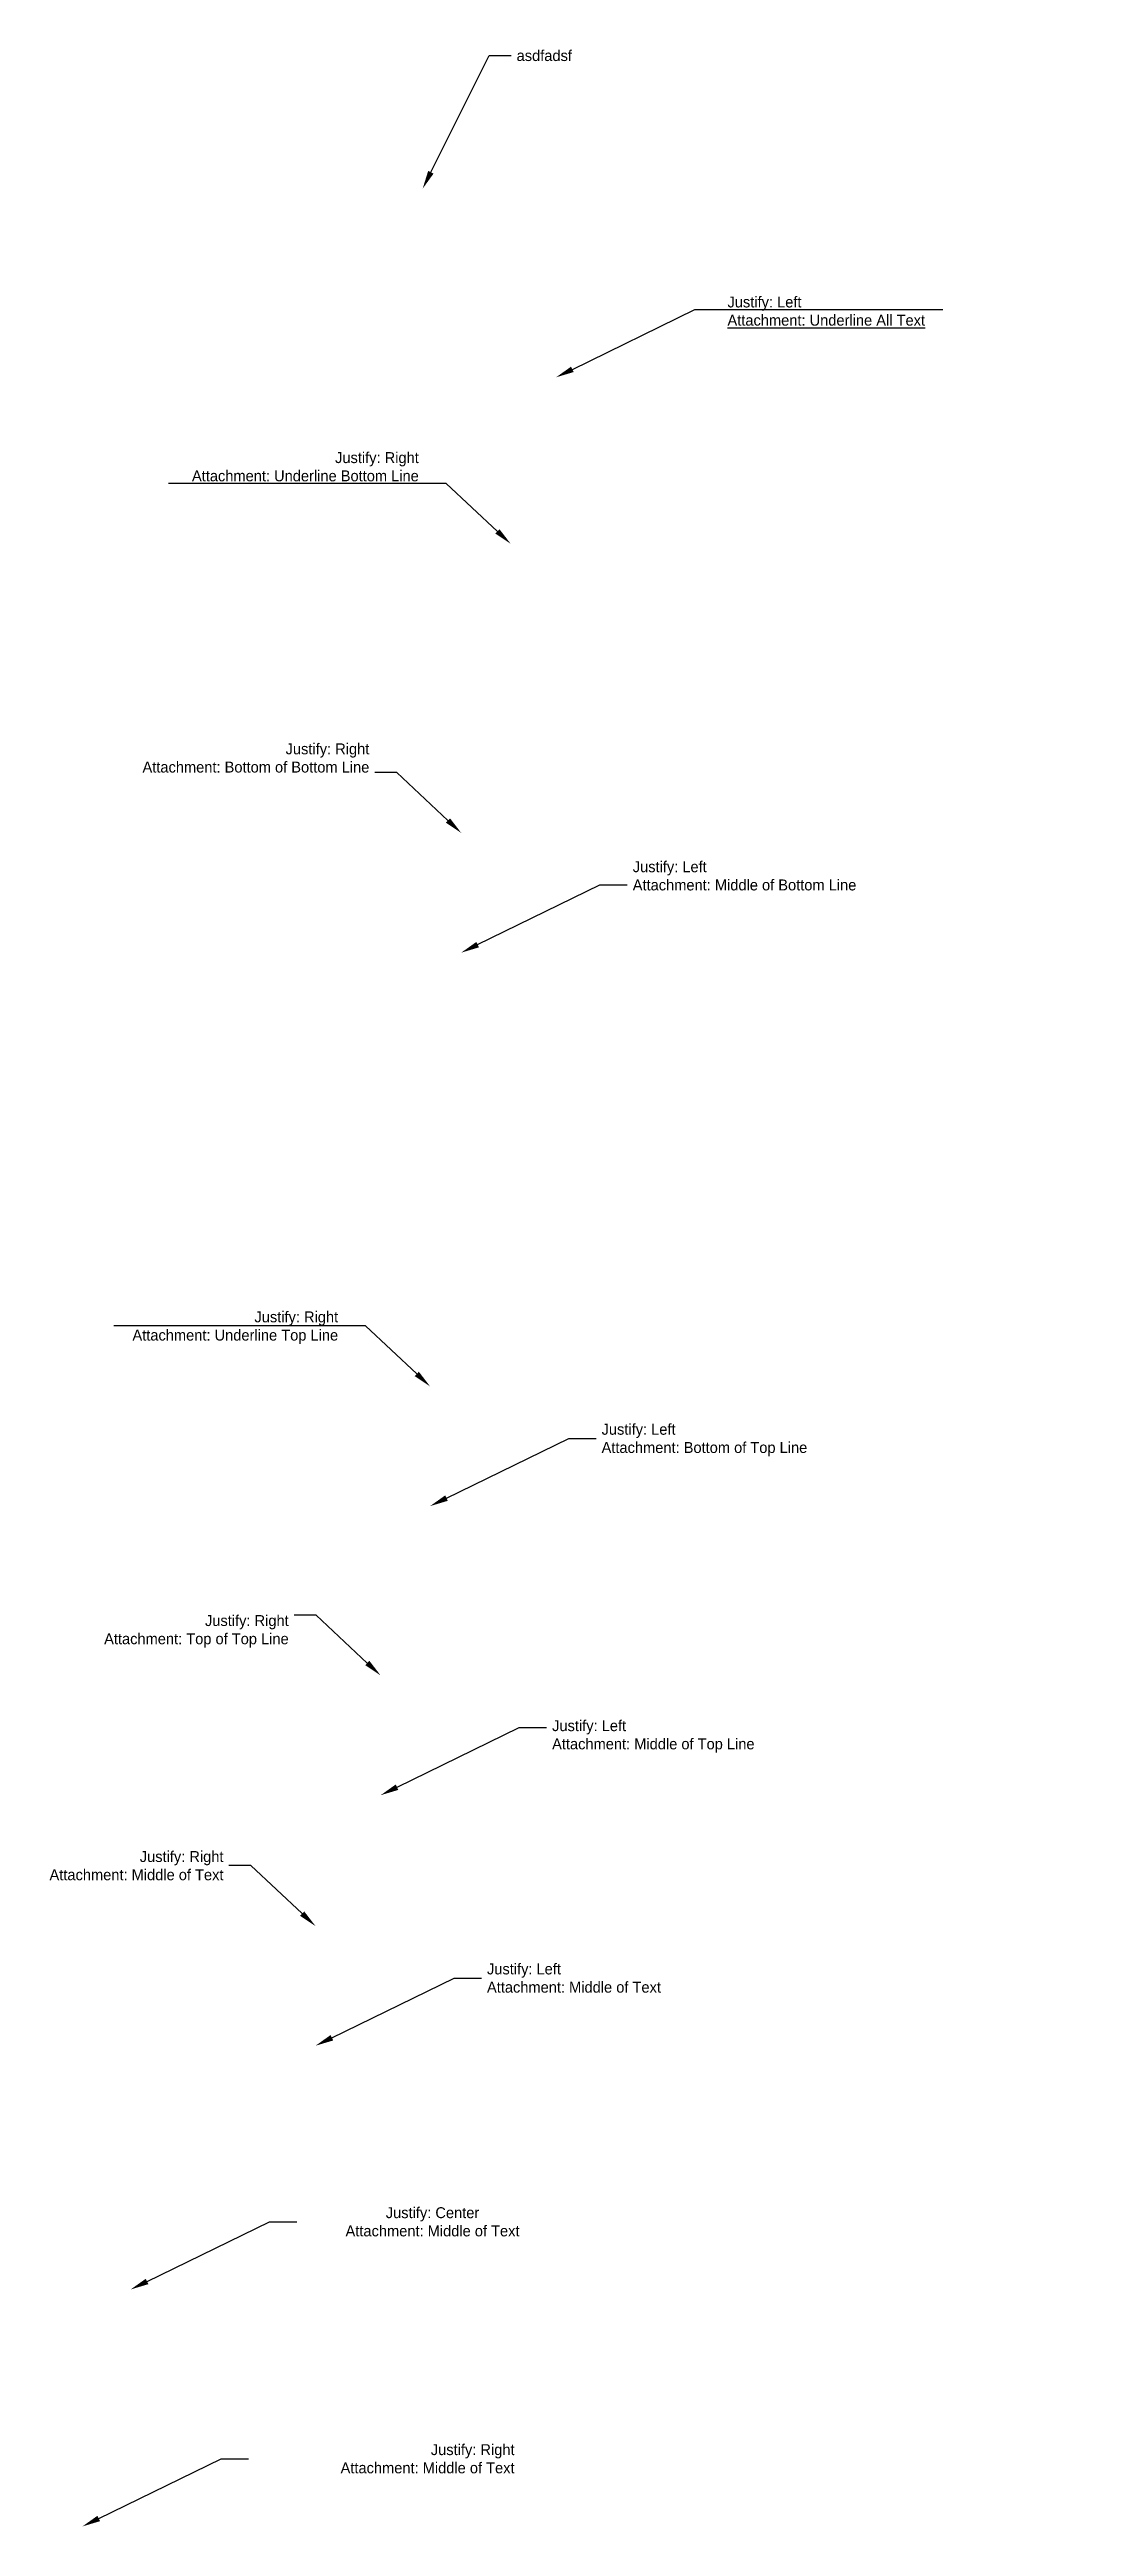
# Model space of a CAD drawing. Header units: inches. Extents: x 25.2 to 42.1, y 24 to 64.8.
import ezdxf
from ezdxf import colors
from ezdxf.entities.mleader import LeaderData, LeaderLine
from ezdxf.math import Vec2, Vec3

# ---------------------------------------------------------------- set-up
doc = ezdxf.new("R2010")
doc.units = ezdxf.units.IN
doc.header["$MEASUREMENT"] = 0
doc.layers.add('Mleader ArrowType Testing', color=250, linetype='Continuous')

msp = doc.modelspace()

# ---------------------------------------------------------------- leaders
ml = msp.add_multileader_mtext('Standard')
ml.set_content('asdfadsf', color=256)
ml.set_leader_properties()
ml.build(insert=Vec2(0, 0))
ml.multileader.update_dxf_attribs({"text_left_attachment_type": 2, "text_right_attachment_type": 2, "dogleg_length": 0.36, "arrow_head_size": 0.3})
ctx = ml.context
ctx.base_point, ctx.char_height, ctx.arrow_head_size, ctx.landing_gap_size, ctx.plane_origin = Vec3(32.765, 64.661), 0.18, 0.3, 0.09, Vec3(31.309, 62.47)
ctx.left_attachment, ctx.right_attachment = 2, 2
notes = []
notes.append((ctx, [(0, (1, 1, 0), (32.405, 64.661), (1, 0), 0.36, [(0, [(31.309, 62.47)], 0, [])])]))
ctx.mtext.insert, ctx.mtext.flow_direction = Vec3(32.855, 64.751), 5
at = {"layer": 'Mleader ArrowType Testing'}
ml = msp.add_multileader_mtext('Standard', dxfattribs=at)
ml.set_content('\\L{\\LJustify: Left\\PAttachment: Underline All Text}', color=256)
ml.set_leader_properties()
ml.build(insert=Vec2(0, 0))
ml.multileader.update_dxf_attribs({"text_left_attachment_type": 8, "text_right_attachment_type": 8, "dogleg_length": 0.36, "arrow_head_size": 0.3})
ctx = ml.context
ctx.base_point, ctx.char_height, ctx.arrow_head_size, ctx.landing_gap_size, ctx.plane_origin = Vec3(36.235, 60.477), 0.18, 0.3, 0.09, Vec3(33.503, 59.362)
ctx.left_attachment, ctx.right_attachment = 8, 8
notes.append((ctx, [(0, (1, 1, 0), (35.785, 60.477), (1, 0), 0.45, [(0, [(33.503, 59.362)], 0, [])])]))
ctx.mtext.insert, ctx.mtext.width, ctx.mtext.flow_direction = Vec3(36.325, 60.693), 5.7914, 5
ml = msp.add_multileader_mtext('Standard', dxfattribs=at)
ml.set_content('Justify: Right\\PAttachment: Underline Bottom Line', color=256)
ml.set_leader_properties()
ml.build(insert=Vec2(0, 0))
ml.multileader.update_dxf_attribs({"text_left_attachment_type": 5, "text_right_attachment_type": 5, "dogleg_length": 0.36, "arrow_head_size": 0.3})
ctx = ml.context
ctx.base_point, ctx.char_height, ctx.arrow_head_size, ctx.landing_gap_size, ctx.plane_origin = Vec3(25.725, 57.614), 0.18, 0.3, 0.09, Vec3(32.758, 56.62)
ctx.left_attachment, ctx.right_attachment, ctx.text_align_type = 5, 5, 2
notes.append((ctx, [(1, (1, 1, 0), (31.695, 57.614), (-1, 0), 0.36, [(0, [(32.758, 56.62)], 0, [])])]))
ctx.mtext.insert, ctx.mtext.alignment, ctx.mtext.flow_direction = Vec3(31.245, 58.13), 3, 5
ml = msp.add_multileader_mtext('Standard', dxfattribs=at)
ml.set_content('Justify: Right\\PAttachment: Bottom of Bottom Line', color=256)
ml.set_leader_properties()
ml.build(insert=Vec2(0, 0))
ml.multileader.update_dxf_attribs({"text_left_attachment_type": 4, "text_right_attachment_type": 4, "dogleg_length": 0.36, "arrow_head_size": 0.3})
ctx = ml.context
ctx.base_point, ctx.char_height, ctx.arrow_head_size, ctx.landing_gap_size, ctx.plane_origin = Vec3(24.701, 52.854), 0.18, 0.3, 0.09, Vec3(31.944, 51.859)
ctx.left_attachment, ctx.right_attachment, ctx.text_align_type = 4, 4, 2
notes.append((ctx, [(1, (1, 1, 0), (30.881, 52.854), (-1, 0), 0.36, [(0, [(31.944, 51.859)], 0, [])])]))
ctx.mtext.insert, ctx.mtext.alignment, ctx.mtext.flow_direction = Vec3(30.431, 53.334), 3, 5
ml = msp.add_multileader_mtext('Standard', dxfattribs=at)
ml.set_content('Justify: Left\\PAttachment: Middle of Bottom Line', color=256)
ml.set_leader_properties()
ml.build(insert=Vec2(0, 0))
ml.multileader.update_dxf_attribs({"text_left_attachment_type": 3, "text_right_attachment_type": 3, "dogleg_length": 0.36, "arrow_head_size": 0.3})
ctx = ml.context
ctx.base_point, ctx.char_height, ctx.arrow_head_size, ctx.landing_gap_size, ctx.plane_origin = Vec3(34.676, 51.003), 0.18, 0.3, 0.09, Vec3(31.944, 49.888)
ctx.left_attachment, ctx.right_attachment = 3, 3
notes.append((ctx, [(0, (1, 1, 0), (34.226, 51.003), (1, 0), 0.45, [(0, [(31.944, 49.888)], 0, [])])]))
ctx.mtext.insert, ctx.mtext.width, ctx.mtext.flow_direction = Vec3(34.766, 51.393), 5.7914, 5
ml = msp.add_multileader_mtext('Standard', dxfattribs=at)
ml.set_content('Justify: Right\\PAttachment: Underline Top Line', color=256)
ml.set_leader_properties()
ml.build(insert=Vec2(0, 0))
ml.multileader.update_dxf_attribs({"text_left_attachment_type": 6, "text_right_attachment_type": 6, "dogleg_length": 0.36, "arrow_head_size": 0.3})
ctx = ml.context
ctx.base_point, ctx.char_height, ctx.arrow_head_size, ctx.landing_gap_size, ctx.plane_origin = Vec3(24.938, 43.74), 0.18, 0.3, 0.09, Vec3(31.431, 42.745)
ctx.left_attachment, ctx.right_attachment, ctx.text_align_type = 6, 6, 2
notes.append((ctx, [(1, (1, 1, 0), (30.368, 43.74), (-1, 0), 0.36, [(0, [(31.431, 42.745)], 0, [])])]))
ctx.mtext.insert, ctx.mtext.alignment, ctx.mtext.flow_direction = Vec3(29.918, 43.98), 3, 5
ml = msp.add_multileader_mtext('Standard', dxfattribs=at)
ml.set_content('Justify: Left\\PAttachment: Bottom of Top Line', color=256)
ml.set_leader_properties()
ml.build(insert=Vec2(0, 0))
ml.multileader.update_dxf_attribs({"text_left_attachment_type": 7, "text_right_attachment_type": 7, "dogleg_length": 0.36, "arrow_head_size": 0.3})
ctx = ml.context
ctx.base_point, ctx.char_height, ctx.arrow_head_size, ctx.landing_gap_size, ctx.plane_origin = Vec3(34.163, 41.889), 0.18, 0.3, 0.09, Vec3(31.431, 40.774)
ctx.left_attachment, ctx.right_attachment = 7, 7
notes.append((ctx, [(0, (1, 1, 0), (33.713, 41.889), (1, 0), 0.45, [(0, [(31.431, 40.774)], 0, [])])]))
ctx.mtext.insert, ctx.mtext.width, ctx.mtext.flow_direction = Vec3(34.253, 42.129), 5.7914, 5
ml = msp.add_multileader_mtext('Standard', dxfattribs=at)
ml.set_content('Justify: Right\\PAttachment: Top of Top Line', color=256)
ml.set_leader_properties()
ml.build(insert=Vec2(0, 0))
ml.multileader.update_dxf_attribs({"text_left_attachment_type": 0, "text_right_attachment_type": 0, "dogleg_length": 0.36, "arrow_head_size": 0.3})
ctx = ml.context
ctx.base_point, ctx.char_height, ctx.arrow_head_size, ctx.landing_gap_size, ctx.plane_origin = Vec3(24.454, 38.979), 0.18, 0.3, 0.09, Vec3(30.617, 37.985)
ctx.left_attachment, ctx.right_attachment, ctx.text_align_type = 0, 0, 2
notes.append((ctx, [(1, (1, 1, 0), (29.554, 38.979), (-1, 0), 0.36, [(0, [(30.617, 37.985)], 0, [])])]))
ctx.mtext.insert, ctx.mtext.alignment, ctx.mtext.flow_direction = Vec3(29.104, 38.979), 3, 5
ml = msp.add_multileader_mtext('Standard', dxfattribs=at)
ml.set_content('Justify: Left\\PAttachment: Middle of Top Line', color=256)
ml.set_leader_properties()
ml.build(insert=Vec2(0, 0))
ml.multileader.update_dxf_attribs({"dogleg_length": 0.36, "arrow_head_size": 0.3})
ctx = ml.context
ctx.base_point, ctx.char_height, ctx.arrow_head_size, ctx.landing_gap_size, ctx.plane_origin = Vec3(33.349, 37.128), 0.18, 0.3, 0.09, Vec3(30.617, 36.013)
notes.append((ctx, [(0, (1, 1, 0), (32.899, 37.128), (1, 0), 0.45, [(0, [(30.617, 36.013)], 0, [])])]))
ctx.mtext.insert, ctx.mtext.width, ctx.mtext.flow_direction = Vec3(33.439, 37.248), 5.7914, 5
ml = msp.add_multileader_mtext('Standard', dxfattribs=at)
ml.set_content('Justify: Right\\PAttachment: Middle of Text', color=256)
ml.set_leader_properties()
ml.build(insert=Vec2(0, 0))
ml.multileader.update_dxf_attribs({"text_left_attachment_type": 2, "text_right_attachment_type": 2, "dogleg_length": 0.36, "arrow_head_size": 0.3})
ctx = ml.context
ctx.base_point, ctx.char_height, ctx.arrow_head_size, ctx.landing_gap_size, ctx.plane_origin = Vec3(23.651, 34.853), 0.18, 0.3, 0.09, Vec3(29.545, 33.858)
ctx.left_attachment, ctx.right_attachment, ctx.text_align_type = 2, 2, 2
notes.append((ctx, [(1, (1, 1, 0), (28.481, 34.853), (-1, 0), 0.36, [(0, [(29.545, 33.858)], 0, [])])]))
ctx.mtext.insert, ctx.mtext.alignment, ctx.mtext.flow_direction = Vec3(28.031, 35.093), 3, 5
ml = msp.add_multileader_mtext('Standard', dxfattribs=at)
ml.set_content('Justify: Left\\PAttachment: Middle of Text', color=256)
ml.set_leader_properties()
ml.build(insert=Vec2(0, 0))
ml.multileader.update_dxf_attribs({"text_left_attachment_type": 2, "text_right_attachment_type": 2, "dogleg_length": 0.36, "arrow_head_size": 0.3})
ctx = ml.context
ctx.base_point, ctx.char_height, ctx.arrow_head_size, ctx.landing_gap_size, ctx.plane_origin = Vec3(32.277, 33.002), 0.18, 0.3, 0.09, Vec3(29.545, 31.887)
ctx.left_attachment, ctx.right_attachment = 2, 2
notes.append((ctx, [(0, (1, 1, 0), (31.827, 33.002), (1, 0), 0.45, [(0, [(29.545, 31.887)], 0, [])])]))
ctx.mtext.insert, ctx.mtext.width, ctx.mtext.flow_direction = Vec3(32.367, 33.242), 5.7914, 5
ml = msp.add_multileader_mtext('Standard', dxfattribs=at)
ml.set_content('Justify: Center\\PAttachment: Middle of Text', color=256)
ml.set_leader_properties()
ml.build(insert=Vec2(0, 0))
ml.multileader.update_dxf_attribs({"text_left_attachment_type": 2, "text_right_attachment_type": 2, "dogleg_length": 0.36, "arrow_head_size": 0.3})
ctx = ml.context
ctx.base_point, ctx.char_height, ctx.arrow_head_size, ctx.landing_gap_size, ctx.plane_origin = Vec3(29.236, 28.988), 0.18, 0.3, 0.09, Vec3(26.504, 27.874)
ctx.left_attachment, ctx.right_attachment, ctx.text_align_type = 2, 2, 1
notes.append((ctx, [(0, (1, 1, 0), (28.786, 28.988), (1, 0), 0.45, [(0, [(26.504, 27.874)], 0, [])])]))
ctx.mtext.insert, ctx.mtext.width, ctx.mtext.alignment, ctx.mtext.flow_direction = Vec3(31.471, 29.228), 5.7914, 2, 5
ml = msp.add_multileader_mtext('Standard', dxfattribs=at)
ml.set_content('Justify: Right\\PAttachment: Middle of Text', color=256)
ml.set_leader_properties()
ml.build(insert=Vec2(0, 0))
ml.multileader.update_dxf_attribs({"text_left_attachment_type": 2, "text_right_attachment_type": 2, "dogleg_length": 0.36, "arrow_head_size": 0.3})
ctx = ml.context
ctx.base_point, ctx.char_height, ctx.arrow_head_size, ctx.landing_gap_size, ctx.plane_origin = Vec3(28.441, 25.086), 0.18, 0.3, 0.09, Vec3(25.709, 23.971)
ctx.left_attachment, ctx.right_attachment, ctx.text_align_type = 2, 2, 2
notes.append((ctx, [(0, (1, 1, 0), (27.991, 25.086), (1, 0), 0.45, [(0, [(25.709, 23.971)], 0, [])])]))
ctx.mtext.insert, ctx.mtext.width, ctx.mtext.alignment, ctx.mtext.flow_direction = Vec3(32.821, 25.326), 5.7914, 3, 5
for ctx, leaders in notes:
    for number, flags, end, landing, length, lines in leaders:
        leader = LeaderData()
        leader.index, (leader.has_last_leader_line, leader.has_dogleg_vector, leader.attachment_direction) = number, flags
        leader.last_leader_point, leader.dogleg_vector, leader.dogleg_length = Vec3(end), Vec3(landing), length
        for number, points, colour, breaks in lines:
            line = LeaderLine()
            line.index, line.vertices, line.color, line.breaks = number, Vec3.list(points), colors.encode_raw_color(colour), breaks
            leader.lines.append(line)
        ctx.leaders.append(leader)

doc.saveas('drawing.dxf')
